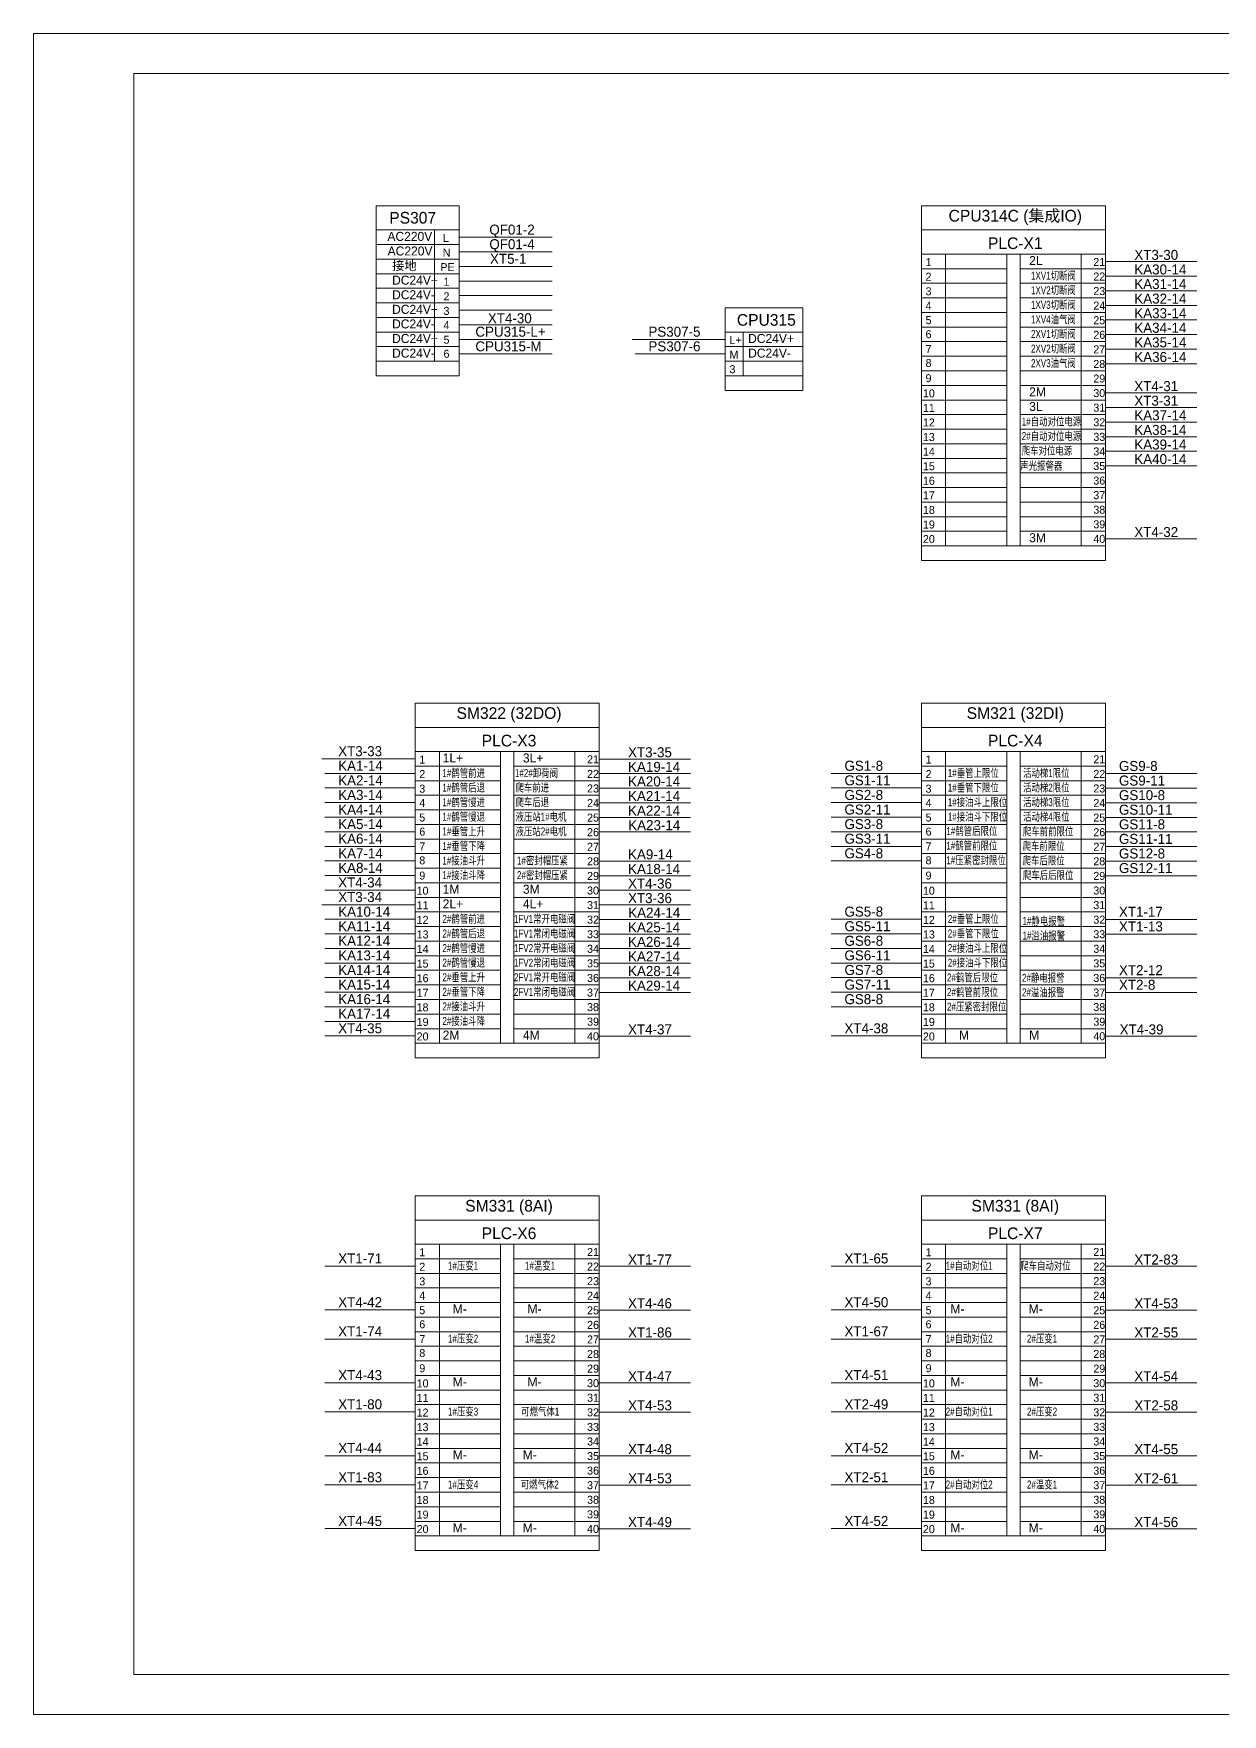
# Model space of a CAD drawing. Header units: millimetres. Extents: x 32721 to 103787, y 57624 to 127312.
# Drawn here: x 32721 to 34701, y 57624 to 60424 of the extents above; entities that cross this region are included whole.
import ezdxf
from ezdxf.enums import TextEntityAlignment as Align

# ---------------------------------------------------------------- set-up
doc = ezdxf.new("R2010")
doc.units = ezdxf.units.MM
doc.header["$LTSCALE"] = 10
for name, color, linetype, lineweight in [('1轮廓实线层', 7, 'Continuous', 18), ('2细线层', 4, 'Continuous', 18), ('图框层', 7, 'Continuous', 18)]:
    doc.layers.add(name, color=color, linetype=linetype, lineweight=lineweight)
doc.styles.add('样式 1', font='SIMYOU.TTF', dxfattribs={"width": 0.75})

msp = doc.modelspace()

# ---------------------------------------------------------------- linework, layer by layer
at = {"layer": '1轮廓实线层'}
for p, q in [((33291.34, 60137.2), (33429.43, 60137.2)), ((33291.34, 60137.2), (33291.34, 59853.93)), ((33429.43, 60137.2), (33429.43, 59853.93)), ((34199.3, 60137.2), (34199.3, 59546.35)), ((34199.3, 60137.2), (34506.13, 60137.2)), ((34506.13, 60137.2), (34506.13, 59546.35)), ((33348.49, 60096.93), (33291.34, 60096.93)), ((33370.99, 60096.93), (33348.49, 60096.93)), ((33370.99, 60096.93), (33429.43, 60096.93)), ((33388.45, 60096.93), (33388.45, 59878.23)), ((34199.3, 60096.93), (34506.13, 60096.93)), ((33429.43, 60072.63), (33291.34, 60072.63)), ((33584.62, 60084.78), (33429.43, 60084.78)), ((33584.62, 60060.48), (33429.43, 60060.48)), ((33429.43, 60048.33), (33291.34, 60048.33)), ((33584.62, 60036.18), (33429.43, 60036.18)), ((34221.8, 60056.65), (34199.3, 60056.65)), ((34341.47, 60032.35), (34199.3, 60032.35)), ((34341.47, 60056.65), (34221.8, 60056.65)), ((34239.79, 60056.65), (34239.79, 59570.65)), ((34363.97, 60056.65), (34341.47, 60056.65)), ((34341.47, 60056.65), (34341.47, 59570.65)), ((34363.97, 60056.65), (34363.97, 59570.65)), ((34363.97, 60056.65), (34483.63, 60056.65)), ((34363.97, 60032.35), (34506.13, 60032.35)), ((34465.64, 60056.65), (34465.64, 59570.65)), ((34506.13, 60056.65), (34483.63, 60056.65)), ((34506.13, 60044.16), (34658.25, 60044.16)), ((33429.43, 60024.03), (33291.34, 60024.03)), ((33584.62, 60011.88), (33429.43, 60011.88)), ((34341.47, 60008.05), (34199.3, 60008.05)), ((34363.97, 60008.05), (34506.13, 60008.05)), ((34506.13, 60019.86), (34658.25, 60019.86)), ((33429.43, 59999.73), (33291.34, 59999.73)), ((33584.62, 59987.58), (33429.43, 59987.58)), ((34341.47, 59983.75), (34199.3, 59983.75)), ((34363.97, 59983.75), (34506.13, 59983.75)), ((34506.13, 59995.56), (34658.25, 59995.56)), ((33429.43, 59975.43), (33291.34, 59975.43)), ((33429.43, 59951.13), (33291.34, 59951.13)), ((33584.62, 59963.28), (33429.43, 59963.28)), ((33872.8, 59967.1), (34002.08, 59967.1)), ((33872.8, 59967.1), (33872.8, 59829.63)), ((34002.08, 59967.1), (34002.08, 59829.63)), ((34341.47, 59959.45), (34199.3, 59959.45)), ((34363.97, 59959.45), (34506.13, 59959.45)), ((34506.13, 59971.26), (34658.25, 59971.26)), ((33429.43, 59926.83), (33291.34, 59926.83)), ((33584.62, 59938.98), (33429.43, 59938.98)), ((33895.29, 59926.83), (33872.8, 59926.83)), ((34002.08, 59926.83), (33895.29, 59926.83)), ((33902.66, 59926.83), (33902.66, 59853.93)), ((34341.47, 59935.15), (34199.3, 59935.15)), ((34363.97, 59935.15), (34506.13, 59935.15)), ((34506.13, 59946.96), (34658.25, 59946.96)), ((34506.13, 59922.66), (34658.25, 59922.66)), ((33429.43, 59902.53), (33291.34, 59902.53)), ((33584.62, 59914.68), (33429.43, 59914.68)), ((33872.8, 59914.68), (33717.6, 59914.68)), ((34002.08, 59902.53), (33872.8, 59902.53)), ((34341.47, 59910.85), (34199.3, 59910.85)), ((34363.97, 59910.85), (34506.13, 59910.85)), ((34506.13, 59898.36), (34658.25, 59898.36)), ((33429.43, 59878.23), (33291.34, 59878.23)), ((33584.62, 59890.38), (33429.43, 59890.38)), ((33872.8, 59890.38), (33722.42, 59890.38)), ((34002.08, 59878.23), (33872.8, 59878.23)), ((34341.47, 59886.55), (34199.3, 59886.55)), ((34363.97, 59886.55), (34506.13, 59886.55)), ((34506.13, 59874.06), (34658.25, 59874.06)), ((33429.43, 59853.93), (33291.34, 59853.93)), ((34002.08, 59853.93), (33872.8, 59853.93)), ((34341.47, 59862.25), (34199.3, 59862.25)), ((34341.47, 59837.95), (34199.3, 59837.95)), ((34363.97, 59862.25), (34506.13, 59862.25)), ((34363.97, 59837.95), (34506.13, 59837.95)), ((34002.08, 59829.63), (33872.8, 59829.63)), ((34341.47, 59813.65), (34199.3, 59813.65)), ((34363.97, 59813.65), (34506.13, 59813.65)), ((34506.13, 59825.46), (34658.25, 59825.46)), ((34341.47, 59789.35), (34199.3, 59789.35)), ((34363.97, 59789.35), (34506.13, 59789.35)), ((34506.13, 59801.16), (34658.25, 59801.16)), ((34341.47, 59765.05), (34199.3, 59765.05)), ((34363.97, 59765.05), (34506.13, 59765.05)), ((34506.13, 59776.86), (34658.25, 59776.86)), ((34506.13, 59752.56), (34658.25, 59752.56)), ((34341.47, 59740.75), (34199.3, 59740.75)), ((34363.97, 59740.75), (34506.13, 59740.75)), ((34506.13, 59728.26), (34658.25, 59728.26)), ((34341.47, 59716.45), (34199.3, 59716.45)), ((34363.97, 59716.45), (34506.13, 59716.45)), ((34506.13, 59703.96), (34658.25, 59703.96)), ((34341.47, 59692.15), (34199.3, 59692.15)), ((34363.97, 59692.15), (34506.13, 59692.15)), ((34341.47, 59667.85), (34199.3, 59667.85)), ((34341.47, 59643.55), (34199.3, 59643.55)), ((34363.97, 59667.85), (34506.13, 59667.85)), ((34363.97, 59643.55), (34506.13, 59643.55)), ((34341.47, 59619.25), (34199.3, 59619.25)), ((34363.97, 59619.25), (34506.13, 59619.25)), ((34341.47, 59594.95), (34199.3, 59594.95)), ((34363.97, 59594.95), (34506.13, 59594.95)), ((34506.13, 59570.65), (34199.3, 59570.65)), ((34506.13, 59582.46), (34658.25, 59582.46)), ((34506.13, 59546.35), (34199.3, 59546.35)), ((33356.07, 59308.61), (33356.07, 58717.75)), ((33356.07, 59308.61), (33662.9, 59308.61)), ((33662.9, 59308.61), (33662.9, 58717.75)), ((34199.3, 59308.61), (34199.3, 58717.75)), ((34199.3, 59308.61), (34506.13, 59308.61)), ((34506.13, 59308.61), (34506.13, 58717.75)), ((33356.07, 59268.33), (33662.9, 59268.33)), ((34199.3, 59268.33), (34506.13, 59268.33)), ((33378.57, 59228.05), (33356.07, 59228.05)), ((33498.24, 59228.05), (33378.57, 59228.05)), ((33396.56, 59228.05), (33396.56, 58742.05)), ((33520.73, 59228.05), (33498.24, 59228.05)), ((33498.24, 59228.05), (33498.24, 58742.05)), ((33520.73, 59228.05), (33520.73, 58742.05)), ((33520.73, 59228.05), (33640.4, 59228.05)), ((33622.41, 59228.05), (33622.41, 58742.05)), ((33662.9, 59228.05), (33640.4, 59228.05)), ((34221.8, 59228.05), (34199.3, 59228.05)), ((34341.47, 59228.05), (34221.8, 59228.05)), ((34239.79, 59228.05), (34239.79, 58742.05)), ((34363.97, 59228.05), (34341.47, 59228.05)), ((34341.47, 59228.05), (34341.47, 58742.05)), ((34363.97, 59228.05), (34363.97, 58742.05)), ((34363.97, 59228.05), (34483.63, 59228.05)), ((34465.64, 59228.05), (34465.64, 58742.05)), ((34506.13, 59228.05), (34483.63, 59228.05)), ((33356.07, 59215.9), (33200.87, 59215.9)), ((33498.24, 59203.75), (33356.07, 59203.75)), ((33520.73, 59203.75), (33662.9, 59203.75)), ((33662.9, 59215.56), (33815.02, 59215.56)), ((34341.47, 59203.75), (34199.3, 59203.75)), ((34363.97, 59203.75), (34506.13, 59203.75)), ((33356.07, 59191.6), (33205.69, 59191.6)), ((33356.07, 59167.3), (33205.69, 59167.3)), ((33498.24, 59179.45), (33356.07, 59179.45)), ((33520.73, 59179.45), (33662.9, 59179.45)), ((33662.9, 59191.26), (33815.02, 59191.26)), ((33662.9, 59166.96), (33815.02, 59166.96)), ((34199.3, 59191.6), (34048.92, 59191.6)), ((34199.3, 59167.3), (34048.92, 59167.3)), ((34341.47, 59179.45), (34199.3, 59179.45)), ((34363.97, 59179.45), (34506.13, 59179.45)), ((34506.13, 59191.26), (34658.25, 59191.26)), ((34506.13, 59166.96), (34658.25, 59166.96)), ((33356.07, 59143), (33205.69, 59143)), ((33498.24, 59155.15), (33356.07, 59155.15)), ((33520.73, 59155.15), (33662.9, 59155.15)), ((33662.9, 59142.66), (33815.02, 59142.66)), ((34199.3, 59143), (34048.92, 59143)), ((34341.47, 59155.15), (34199.3, 59155.15)), ((34363.97, 59155.15), (34506.13, 59155.15)), ((34506.13, 59142.66), (34658.25, 59142.66)), ((33356.07, 59118.7), (33205.69, 59118.7)), ((33498.24, 59130.85), (33356.07, 59130.85)), ((33520.73, 59130.85), (33662.9, 59130.85)), ((33662.9, 59118.36), (33815.02, 59118.36)), ((34199.3, 59118.7), (34048.92, 59118.7)), ((34341.47, 59130.85), (34199.3, 59130.85)), ((34363.97, 59130.85), (34506.13, 59130.85)), ((34506.13, 59118.36), (34658.25, 59118.36)), ((33356.07, 59094.4), (33205.69, 59094.4)), ((33498.24, 59106.55), (33356.07, 59106.55)), ((33498.24, 59082.25), (33356.07, 59082.25)), ((33520.73, 59106.55), (33662.9, 59106.55)), ((33520.73, 59082.25), (33662.9, 59082.25)), ((33662.9, 59094.06), (33815.02, 59094.06)), ((34199.3, 59094.4), (34048.92, 59094.4)), ((34341.47, 59106.55), (34199.3, 59106.55)), ((34341.47, 59082.25), (34199.3, 59082.25)), ((34363.97, 59106.55), (34506.13, 59106.55)), ((34363.97, 59082.25), (34506.13, 59082.25)), ((34506.13, 59094.06), (34658.25, 59094.06)), ((33356.07, 59070.1), (33205.69, 59070.1)), ((33498.24, 59057.95), (33356.07, 59057.95)), ((33520.73, 59057.95), (33662.9, 59057.95)), ((34199.3, 59070.1), (34048.92, 59070.1)), ((34341.47, 59057.95), (34199.3, 59057.95)), ((34363.97, 59057.95), (34506.13, 59057.95)), ((34506.13, 59069.76), (34658.25, 59069.76)), ((33356.07, 59045.8), (33205.69, 59045.8)), ((33498.24, 59033.65), (33356.07, 59033.65)), ((33520.73, 59033.65), (33662.9, 59033.65)), ((33662.9, 59045.46), (33815.02, 59045.46)), ((34199.3, 59045.8), (34048.92, 59045.8)), ((34341.47, 59033.65), (34199.3, 59033.65)), ((34363.97, 59033.65), (34506.13, 59033.65)), ((34506.13, 59045.46), (34658.25, 59045.46)), ((33356.07, 59021.5), (33205.69, 59021.5)), ((33356.07, 58997.2), (33205.69, 58997.2)), ((33498.24, 59009.35), (33356.07, 59009.35)), ((33520.73, 59009.35), (33662.9, 59009.35)), ((33662.9, 59021.16), (33815.02, 59021.16)), ((33662.9, 58996.86), (33815.02, 58996.86)), ((34341.47, 59009.35), (34199.3, 59009.35)), ((34363.97, 59009.35), (34506.13, 59009.35)), ((34506.13, 59021.16), (34658.25, 59021.16)), ((33356.07, 58972.9), (33200.87, 58972.9)), ((33498.24, 58985.05), (33356.07, 58985.05)), ((33520.73, 58985.05), (33662.9, 58985.05)), ((33662.9, 58972.56), (33815.02, 58972.56)), ((34341.47, 58985.05), (34199.3, 58985.05)), ((34363.97, 58985.05), (34506.13, 58985.05)), ((33356.07, 58948.6), (33205.69, 58948.6)), ((33498.24, 58960.75), (33356.07, 58960.75)), ((33520.73, 58960.75), (33662.9, 58960.75)), ((33662.9, 58948.26), (33815.02, 58948.26)), ((34199.3, 58948.6), (34048.92, 58948.6)), ((34341.47, 58960.75), (34199.3, 58960.75)), ((34363.97, 58960.75), (34506.13, 58960.75)), ((34506.13, 58948.26), (34658.25, 58948.26)), ((33356.07, 58924.3), (33205.69, 58924.3)), ((33498.24, 58936.45), (33356.07, 58936.45)), ((33498.24, 58912.15), (33356.07, 58912.15)), ((33520.73, 58936.45), (33662.9, 58936.45)), ((33520.73, 58912.15), (33662.9, 58912.15)), ((33662.9, 58923.96), (33815.02, 58923.96)), ((34199.3, 58924.3), (34048.92, 58924.3)), ((34341.47, 58936.45), (34199.3, 58936.45)), ((34341.47, 58912.15), (34199.3, 58912.15)), ((34363.97, 58936.45), (34506.13, 58936.45)), ((34363.97, 58912.15), (34506.13, 58912.15)), ((34506.13, 58923.96), (34658.25, 58923.96)), ((33356.07, 58900), (33205.69, 58900)), ((33498.24, 58887.85), (33356.07, 58887.85)), ((33520.73, 58887.85), (33662.9, 58887.85)), ((33662.9, 58899.66), (33815.02, 58899.66)), ((34199.3, 58900), (34048.92, 58900)), ((34341.47, 58887.85), (34199.3, 58887.85)), ((34363.97, 58887.85), (34506.13, 58887.85)), ((33356.07, 58875.7), (33205.69, 58875.7)), ((33498.24, 58863.55), (33356.07, 58863.55)), ((33520.73, 58863.55), (33662.9, 58863.55)), ((33662.9, 58875.36), (33815.02, 58875.36)), ((34199.3, 58875.7), (34048.92, 58875.7)), ((34341.47, 58863.55), (34199.3, 58863.55)), ((34363.97, 58863.55), (34506.13, 58863.55)), ((33356.07, 58851.4), (33205.69, 58851.4)), ((33498.24, 58839.25), (33356.07, 58839.25)), ((33520.73, 58839.25), (33662.9, 58839.25)), ((33662.9, 58851.06), (33815.02, 58851.06)), ((34199.3, 58851.4), (34048.92, 58851.4)), ((34341.47, 58839.25), (34199.3, 58839.25)), ((34363.97, 58839.25), (34506.13, 58839.25)), ((34506.13, 58851.06), (34658.25, 58851.06)), ((33356.07, 58827.1), (33205.69, 58827.1)), ((33356.07, 58802.8), (33205.69, 58802.8)), ((33498.24, 58814.95), (33356.07, 58814.95)), ((33520.73, 58814.95), (33662.9, 58814.95)), ((33662.9, 58826.76), (33815.02, 58826.76)), ((34199.3, 58827.1), (34048.92, 58827.1)), ((34199.3, 58802.8), (34048.92, 58802.8)), ((34341.47, 58814.95), (34199.3, 58814.95)), ((34363.97, 58814.95), (34506.13, 58814.95)), ((34506.13, 58826.76), (34658.25, 58826.76)), ((33356.07, 58778.5), (33205.69, 58778.5)), ((33498.24, 58790.65), (33356.07, 58790.65)), ((33520.73, 58790.65), (33662.9, 58790.65)), ((34341.47, 58790.65), (34199.3, 58790.65)), ((34363.97, 58790.65), (34506.13, 58790.65)), ((33356.07, 58754.2), (33205.69, 58754.2)), ((33498.24, 58766.35), (33356.07, 58766.35)), ((33520.73, 58766.35), (33662.9, 58766.35)), ((33662.9, 58753.86), (33815.02, 58753.86)), ((34199.3, 58754.2), (34048.92, 58754.2)), ((34341.47, 58766.35), (34199.3, 58766.35)), ((34363.97, 58766.35), (34506.13, 58766.35)), ((34506.13, 58753.86), (34658.25, 58753.86)), ((33662.9, 58742.05), (33356.07, 58742.05)), ((33662.9, 58717.75), (33356.07, 58717.75)), ((34506.13, 58742.05), (34199.3, 58742.05)), ((34506.13, 58717.75), (34199.3, 58717.75)), ((33356.07, 58487.87), (33356.07, 57897.01)), ((33356.07, 58487.87), (33662.9, 58487.87)), ((33662.9, 58487.87), (33662.9, 57897.01)), ((34199.3, 58487.87), (34199.3, 57897.01)), ((34199.3, 58487.87), (34506.13, 58487.87)), ((34506.13, 58487.87), (34506.13, 57897.01)), ((33356.07, 58447.59), (33662.9, 58447.59)), ((34199.3, 58447.59), (34506.13, 58447.59)), ((33378.57, 58407.31), (33356.07, 58407.31)), ((33498.24, 58383.01), (33356.07, 58383.01)), ((33498.24, 58407.31), (33378.57, 58407.31)), ((33396.56, 58407.31), (33396.56, 57921.31)), ((33520.73, 58407.31), (33498.24, 58407.31)), ((33498.24, 58407.31), (33498.24, 57921.31)), ((33520.73, 58407.31), (33520.73, 57921.31)), ((33520.73, 58407.31), (33640.4, 58407.31)), ((33520.73, 58383.01), (33662.9, 58383.01)), ((33622.41, 58407.31), (33622.41, 57921.31)), ((33662.9, 58407.31), (33640.4, 58407.31)), ((34221.8, 58407.31), (34199.3, 58407.31)), ((34341.47, 58383.01), (34199.3, 58383.01)), ((34341.47, 58407.31), (34221.8, 58407.31)), ((34239.79, 58407.31), (34239.79, 57921.31)), ((34363.97, 58407.31), (34341.47, 58407.31)), ((34341.47, 58407.31), (34341.47, 57921.31)), ((34363.97, 58407.31), (34363.97, 57921.31)), ((34363.97, 58407.31), (34483.63, 58407.31)), ((34363.97, 58383.01), (34506.13, 58383.01)), ((34465.64, 58407.31), (34465.64, 57921.31)), ((34506.13, 58407.31), (34483.63, 58407.31)), ((33356.07, 58370.86), (33205.69, 58370.86)), ((33498.24, 58358.71), (33356.07, 58358.71)), ((33520.73, 58358.71), (33662.9, 58358.71)), ((33662.9, 58370.52), (33815.02, 58370.52)), ((34199.3, 58370.86), (34048.92, 58370.86)), ((34341.47, 58358.71), (34199.3, 58358.71)), ((34363.97, 58358.71), (34506.13, 58358.71)), ((34506.13, 58370.52), (34658.25, 58370.52)), ((33498.24, 58334.41), (33356.07, 58334.41)), ((33520.73, 58334.41), (33662.9, 58334.41)), ((34341.47, 58334.41), (34199.3, 58334.41)), ((34363.97, 58334.41), (34506.13, 58334.41)), ((33356.07, 58297.96), (33205.69, 58297.96)), ((33498.24, 58310.11), (33356.07, 58310.11)), ((33520.73, 58310.11), (33662.9, 58310.11)), ((33662.9, 58297.62), (33815.02, 58297.62)), ((34199.3, 58297.96), (34048.92, 58297.96)), ((34341.47, 58310.11), (34199.3, 58310.11)), ((34363.97, 58310.11), (34506.13, 58310.11)), ((34506.13, 58297.62), (34658.25, 58297.62)), ((33498.24, 58285.81), (33356.07, 58285.81)), ((33520.73, 58285.81), (33662.9, 58285.81)), ((34341.47, 58285.81), (34199.3, 58285.81)), ((34363.97, 58285.81), (34506.13, 58285.81)), ((33356.07, 58249.36), (33205.69, 58249.36)), ((33498.24, 58261.51), (33356.07, 58261.51)), ((33520.73, 58261.51), (33662.9, 58261.51)), ((33662.9, 58249.02), (33815.02, 58249.02)), ((34199.3, 58249.36), (34048.92, 58249.36)), ((34341.47, 58261.51), (34199.3, 58261.51)), ((34363.97, 58261.51), (34506.13, 58261.51)), ((34506.13, 58249.02), (34658.25, 58249.02)), ((33498.24, 58237.21), (33356.07, 58237.21)), ((33498.24, 58212.91), (33356.07, 58212.91)), ((33520.73, 58237.21), (33662.9, 58237.21)), ((33520.73, 58212.91), (33662.9, 58212.91)), ((34341.47, 58237.21), (34199.3, 58237.21)), ((34341.47, 58212.91), (34199.3, 58212.91)), ((34363.97, 58237.21), (34506.13, 58237.21)), ((34363.97, 58212.91), (34506.13, 58212.91)), ((33498.24, 58188.61), (33356.07, 58188.61)), ((33520.73, 58188.61), (33662.9, 58188.61)), ((34341.47, 58188.61), (34199.3, 58188.61)), ((34363.97, 58188.61), (34506.13, 58188.61)), ((33356.07, 58176.46), (33205.69, 58176.46)), ((33498.24, 58164.31), (33356.07, 58164.31)), ((33520.73, 58164.31), (33662.9, 58164.31)), ((33662.9, 58176.12), (33815.02, 58176.12)), ((34199.3, 58176.46), (34048.92, 58176.46)), ((34341.47, 58164.31), (34199.3, 58164.31)), ((34363.97, 58164.31), (34506.13, 58164.31)), ((34506.13, 58176.12), (34658.25, 58176.12)), ((33498.24, 58140.01), (33356.07, 58140.01)), ((33520.73, 58140.01), (33662.9, 58140.01)), ((34341.47, 58140.01), (34199.3, 58140.01)), ((34363.97, 58140.01), (34506.13, 58140.01)), ((33356.07, 58127.86), (33205.69, 58127.86)), ((33498.24, 58115.71), (33356.07, 58115.71)), ((33520.73, 58115.71), (33662.9, 58115.71)), ((33662.9, 58127.52), (33815.02, 58127.52)), ((34199.3, 58127.86), (34048.92, 58127.86)), ((34341.47, 58115.71), (34199.3, 58115.71)), ((34363.97, 58115.71), (34506.13, 58115.71)), ((34506.13, 58127.52), (34658.25, 58127.52)), ((33498.24, 58091.41), (33356.07, 58091.41)), ((33520.73, 58091.41), (33662.9, 58091.41)), ((34341.47, 58091.41), (34199.3, 58091.41)), ((34363.97, 58091.41), (34506.13, 58091.41)), ((33356.07, 58054.96), (33205.69, 58054.96)), ((33498.24, 58067.11), (33356.07, 58067.11)), ((33520.73, 58067.11), (33662.9, 58067.11)), ((33662.9, 58054.62), (33815.02, 58054.62)), ((34199.3, 58054.96), (34048.92, 58054.96)), ((34341.47, 58067.11), (34199.3, 58067.11)), ((34363.97, 58067.11), (34506.13, 58067.11)), ((34506.13, 58054.62), (34658.25, 58054.62)), ((33498.24, 58042.81), (33356.07, 58042.81)), ((33498.24, 58018.51), (33356.07, 58018.51)), ((33520.73, 58042.81), (33662.9, 58042.81)), ((33520.73, 58018.51), (33662.9, 58018.51)), ((34341.47, 58042.81), (34199.3, 58042.81)), ((34341.47, 58018.51), (34199.3, 58018.51)), ((34363.97, 58042.81), (34506.13, 58042.81)), ((34363.97, 58018.51), (34506.13, 58018.51)), ((33356.07, 58006.36), (33205.69, 58006.36)), ((33498.24, 57994.21), (33356.07, 57994.21)), ((33520.73, 57994.21), (33662.9, 57994.21)), ((33662.9, 58006.02), (33815.02, 58006.02)), ((34199.3, 58006.36), (34048.92, 58006.36)), ((34341.47, 57994.21), (34199.3, 57994.21)), ((34363.97, 57994.21), (34506.13, 57994.21)), ((34506.13, 58006.02), (34658.25, 58006.02)), ((33498.24, 57969.91), (33356.07, 57969.91)), ((33520.73, 57969.91), (33662.9, 57969.91)), ((34341.47, 57969.91), (34199.3, 57969.91)), ((34363.97, 57969.91), (34506.13, 57969.91)), ((33356.07, 57933.46), (33205.69, 57933.46)), ((33498.24, 57945.61), (33356.07, 57945.61)), ((33520.73, 57945.61), (33662.9, 57945.61)), ((33662.9, 57933.12), (33815.02, 57933.12)), ((34199.3, 57933.46), (34048.92, 57933.46)), ((34341.47, 57945.61), (34199.3, 57945.61)), ((34363.97, 57945.61), (34506.13, 57945.61)), ((34506.13, 57933.12), (34658.25, 57933.12)), ((33662.9, 57921.31), (33356.07, 57921.31)), ((34506.13, 57921.31), (34199.3, 57921.31)), ((33662.9, 57897.01), (33356.07, 57897.01)), ((34506.13, 57897.01), (34199.3, 57897.01))]:
    msp.add_line(p, q, dxfattribs=at)
at = {"layer": '2细线层'}
for p, q in [((32720.69, 57624.02), (32720.69, 60424.02)), ((36680.69, 60424.02), (32720.69, 60424.02)), ((36680.69, 57624.02), (32720.69, 57624.02))]:
    msp.add_line(p, q, dxfattribs=at)
at = {"layer": '图框层'}
for p, q in [((32887.35, 57690.69), (32887.35, 60357.35)), ((36614.02, 60357.35), (32887.35, 60357.35)), ((32887.35, 57690.69), (36614.02, 57690.69))]:
    msp.add_line(p, q, dxfattribs=at)

# ---------------------------------------------------------------- texts
at = {"layer": '1轮廓实线层', "style": '样式 1'}
for s, p in [('PS307', (33352.05, 60107.5)), ('CPU315', (33941.13, 59937.4))]:
    msp.add_text(s, height=19.444, dxfattribs=at).set_placement(p, align=Align.CENTER)
for s, height, p in [('AC220V', 15, (33309.96, 60078.7)), ('L', 13.33, (33402.41, 60076.91)), ('QF01-2', 16.667, (33479.75, 60089.19)), ('AC220V', 15, (33310.32, 60054.4)), ('N', 13.33, (33402.02, 60052.63)), ('QF01-4', 16.667, (33479.75, 60064.89)), ('XT3-30', 16.667, (34553.98, 60047.11)), ('接地', 15, (33317.72, 60030.1)), ('PE', 13.333, (33398.09, 60028.35)), ('XT5-1', 16.667, (33480.82, 60040.59)), ('1', 13.33, (34206.31, 60036.64)), ('2L', 15, (34378.89, 60038.43)), ('21', 13.333, (34485.74, 60037)), ('KA30-14', 16.667, (34553.98, 60022.81)), ('DC24V+', 15, (33317.72, 60005.8)), ('1', 13.33, (33403.4, 60004.01)), ('2', 13.33, (34206.31, 60012.36)), ('22', 13.333, (34485.74, 60012.72)), ('KA31-14', 16.667, (34553.98, 59998.51)), ('DC24V-', 15, (33317.72, 59981.5)), ('2', 13.33, (33403.4, 59979.73)), ('4', 13.33, (34206.31, 59964.3)), ('3', 13.33, (34206.31, 59988.07)), ('23', 13.333, (34485.74, 59988.44)), ('24', 13.333, (34485.74, 59964.16)), ('KA32-14', 16.667, (34553.98, 59974.21)), ('DC24V+', 15, (33317.72, 59957.2)), ('DC24V-', 15, (33317.72, 59932.9)), ('3', 13.33, (33403.4, 59955.45)), ('XT4-30', 16.667, (33477.28, 59941.59)), ('5', 13.33, (34206.31, 59940.05)), ('25', 13.333, (34485.74, 59939.88)), ('KA33-14', 16.667, (34553.98, 59949.91)), ('DC24V+', 15, (33317.72, 59908.6)), ('4', 13.33, (33403.4, 59931.68)), ('5', 13.33, (33403.4, 59907.43)), ('CPU315-L+', 16.667, (33456.52, 59919.09)), ('PS307-5', 16.667, (33744.69, 59919.09)), ('L+', 13.333, (33879.8, 59906.81)), ('DC24V+', 15, (33910.72, 59908.6)), ('6', 13.33, (34206.31, 59916.56)), ('26', 13.333, (34485.74, 59915.6)), ('KA34-14', 16.667, (34553.98, 59925.61)), ('DC24V-', 15, (33317.72, 59884.3)), ('6', 13.33, (33403.4, 59883.94)), ('CPU315-M', 16.667, (33456.52, 59894.79)), ('PS307-6', 16.667, (33744.69, 59894.79)), ('M', 13.33, (33879.8, 59882.53)), ('DC24V-', 15, (33910.72, 59884.3)), ('7', 13.33, (34206.31, 59891.85)), ('27', 13.333, (34485.74, 59891.31)), ('KA35-14', 16.667, (34553.98, 59901.31)), ('KA36-14', 16.667, (34553.98, 59877.01)), ('3', 13.33, (33879.8, 59858.25)), ('8', 13.33, (34206.31, 59868.66)), ('28', 13.333, (34485.74, 59867.03)), ('9', 13.33, (34206.31, 59843.34)), ('29', 13.333, (34485.74, 59842.75)), ('XT4-31', 16.667, (34553.98, 59828.41)), ('10', 13.333, (34201.86, 59818.1)), ('3L', 15, (34378.89, 59795.43)), ('2M', 15, (34378.89, 59819.73)), ('30', 13.333, (34485.74, 59818.47)), ('XT3-31', 16.667, (34553.98, 59804.11)), ('11', 13.333, (34201.86, 59793.82)), ('12', 13.333, (34201.86, 59769.54)), ('31', 13.333, (34485.74, 59794.19)), ('32', 13.333, (34485.74, 59769.91)), ('KA37-14', 16.667, (34553.98, 59779.81)), ('13', 13.333, (34201.86, 59745.26)), ('33', 13.333, (34485.74, 59745.62)), ('KA38-14', 16.667, (34553.98, 59755.51)), ('14', 13.333, (34201.86, 59720.98)), ('34', 13.333, (34485.74, 59721.34)), ('KA39-14', 16.667, (34553.98, 59731.21)), ('15', 13.333, (34201.86, 59696.69)), ('35', 13.333, (34485.74, 59697.06)), ('KA40-14', 16.667, (34553.98, 59706.91)), ('16', 13.333, (34201.86, 59672.41)), ('36', 13.333, (34485.74, 59672.78)), ('17', 13.333, (34201.86, 59648.13)), ('37', 13.333, (34485.74, 59648.5)), ('18', 13.333, (34201.86, 59623.85)), ('19', 13.333, (34201.86, 59599.57)), ('38', 13.333, (34485.74, 59624.22)), ('39', 13.333, (34485.74, 59599.93)), ('20', 13.333, (34201.86, 59575.29)), ('3M', 15, (34378.89, 59576.73)), ('40', 13.333, (34485.74, 59575.65)), ('XT4-32', 16.667, (34553.98, 59585.41)), ('XT3-33', 16.667, (33227.97, 59220.31)), ('1', 13.33, (33363.07, 59208.04)), ('1L+', 15, (33402.04, 59209.83)), ('3L+', 15, (33535.65, 59209.83)), ('21', 13.333, (33642.51, 59208.41)), ('XT3-35', 16.667, (33710.75, 59218.51)), ('1', 13.33, (34206.31, 59208.04)), ('21', 13.333, (34485.74, 59208.41)), ('KA1-14', 16.667, (33227.97, 59196.01)), ('2', 13.33, (33363.07, 59183.76)), ('22', 13.333, (33642.51, 59184.12)), ('KA19-14', 16.667, (33710.75, 59194.21)), ('GS1-8', 16.667, (34071.2, 59196.01)), ('2', 13.33, (34206.31, 59183.76)), ('22', 13.333, (34485.74, 59184.12)), ('GS9-8', 16.667, (34528.41, 59195.67)), ('KA2-14', 16.667, (33227.97, 59171.71)), ('KA3-14', 16.667, (33227.97, 59147.41)), ('3', 13.33, (33363.07, 59159.47)), ('23', 13.333, (33642.51, 59159.84)), ('KA20-14', 16.667, (33710.75, 59169.91)), ('GS1-11', 16.667, (34071.2, 59171.71)), ('GS2-8', 16.667, (34071.2, 59147.41)), ('3', 13.33, (34206.31, 59159.47)), ('23', 13.333, (34485.74, 59159.84)), ('GS9-11', 16.667, (34528.41, 59171.37)), ('KA4-14', 16.667, (33227.97, 59123.11)), ('4', 13.33, (33363.07, 59135.7)), ('24', 13.333, (33642.51, 59135.56)), ('KA21-14', 16.667, (33710.75, 59145.61)), ('KA22-14', 16.667, (33710.75, 59121.31)), ('GS2-11', 16.667, (34071.2, 59123.11)), ('4', 13.33, (34206.31, 59135.7)), ('24', 13.333, (34485.74, 59135.56)), ('GS10-8', 16.667, (34528.41, 59147.07)), ('GS10-11', 16.667, (34528.41, 59122.77)), ('KA5-14', 16.667, (33227.97, 59098.81)), ('5', 13.33, (33363.07, 59111.45)), ('25', 13.333, (33642.51, 59111.28)), ('KA23-14', 16.667, (33711.05, 59097.01)), ('GS3-8', 16.667, (34071.2, 59098.81)), ('5', 13.33, (34206.31, 59111.45)), ('25', 13.333, (34485.74, 59111.28)), ('GS11-8', 16.667, (34528.41, 59098.47)), ('KA6-14', 16.667, (33227.97, 59074.51)), ('6', 13.33, (33363.07, 59087.96)), ('26', 13.333, (33642.51, 59087)), ('GS3-11', 16.667, (34071.2, 59074.51)), ('6', 13.33, (34206.31, 59087.96)), ('26', 13.333, (34485.74, 59087)), ('GS11-11', 16.667, (34528.41, 59074.17)), ('KA7-14', 16.667, (33227.97, 59050.21)), ('8', 13.33, (33363.07, 59040.06)), ('7', 13.33, (33363.07, 59063.25)), ('27', 13.333, (33642.51, 59062.72)), ('KA9-14', 16.667, (33710.75, 59048.41)), ('GS4-8', 16.667, (34071.2, 59050.21)), ('8', 13.33, (34206.31, 59040.06)), ('7', 13.33, (34206.31, 59063.25)), ('27', 13.333, (34485.74, 59062.72)), ('GS12-8', 16.667, (34528.41, 59049.87)), ('KA8-14', 16.667, (33227.97, 59025.91)), ('9', 13.33, (33363.07, 59014.75)), ('28', 13.333, (33642.51, 59038.43)), ('29', 13.333, (33642.51, 59014.15)), ('KA18-14', 16.667, (33710.75, 59024.11)), ('9', 13.33, (34206.31, 59014.75)), ('28', 13.333, (34485.74, 59038.43)), ('29', 13.333, (34485.74, 59014.15)), ('GS12-11', 16.667, (34528.41, 59025.57)), ('XT4-34', 16.667, (33227.97, 59001.61)), ('10', 13.333, (33358.62, 58989.5)), ('1M', 15, (33402.04, 58991.13)), ('3M', 15, (33535.65, 58991.13)), ('30', 13.333, (33642.51, 58989.87)), ('XT4-36', 16.667, (33710.75, 58999.81)), ('10', 13.333, (34201.86, 58989.5)), ('30', 13.333, (34485.74, 58989.87)), ('XT3-34', 16.667, (33227.97, 58977.31)), ('KA10-14', 16.667, (33227.97, 58953.01)), ('11', 13.333, (33358.62, 58965.22)), ('2L+', 15, (33402.04, 58966.83)), ('4L+', 15, (33535.65, 58966.83)), ('31', 13.333, (33642.51, 58965.59)), ('XT3-36', 16.667, (33710.75, 58975.51)), ('KA24-14', 16.667, (33711.05, 58951.21)), ('GS5-8', 16.667, (34071.2, 58953.01)), ('11', 13.333, (34201.86, 58965.22)), ('31', 13.333, (34485.74, 58965.59)), ('XT1-17', 16.667, (34528.41, 58952.67)), ('KA11-14', 16.667, (33227.97, 58928.71)), ('12', 13.333, (33358.62, 58940.94)), ('32', 13.333, (33642.51, 58941.31)), ('KA25-14', 16.667, (33710.75, 58926.91)), ('GS5-11', 16.667, (34071.2, 58928.71)), ('12', 13.333, (34201.86, 58940.94)), ('32', 13.333, (34485.74, 58941.31)), ('XT1-13', 16.667, (34528.41, 58928.37)), ('KA12-14', 16.667, (33227.97, 58904.41)), ('13', 13.333, (33358.62, 58916.66)), ('33', 13.333, (33642.51, 58917.03)), ('KA26-14', 16.667, (33710.75, 58902.61)), ('GS6-8', 16.667, (34071.2, 58904.41)), ('13', 13.333, (34201.86, 58916.66)), ('33', 13.333, (34485.74, 58917.03)), ('KA13-14', 16.667, (33227.97, 58880.11)), ('14', 13.333, (33358.62, 58892.38)), ('34', 13.333, (33642.51, 58892.74)), ('KA27-14', 16.667, (33710.75, 58878.31)), ('GS6-11', 16.667, (34071.2, 58880.11)), ('14', 13.333, (34201.86, 58892.38)), ('34', 13.333, (34485.74, 58892.74)), ('KA14-14', 16.667, (33227.97, 58855.81)), ('15', 13.333, (33358.62, 58868.1)), ('16', 13.333, (33358.62, 58843.81)), ('35', 13.333, (33642.51, 58868.46)), ('36', 13.333, (33642.51, 58844.18)), ('KA28-14', 16.667, (33710.75, 58854.01)), ('GS7-8', 16.667, (34071.2, 58855.81)), ('15', 13.333, (34201.86, 58868.1)), ('16', 13.333, (34201.86, 58843.81)), ('35', 13.333, (34485.74, 58868.46)), ('36', 13.333, (34485.74, 58844.18)), ('XT2-12', 16.667, (34528.41, 58855.47)), ('KA15-14', 16.667, (33227.97, 58831.51)), ('17', 13.333, (33358.62, 58819.53)), ('37', 13.333, (33642.51, 58819.9)), ('KA29-14', 16.667, (33710.75, 58829.71)), ('GS7-11', 16.667, (34071.2, 58831.51)), ('17', 13.333, (34201.86, 58819.53)), ('37', 13.333, (34485.74, 58819.9)), ('XT2-8', 16.667, (34528.41, 58831.17)), ('KA16-14', 16.667, (33227.97, 58807.21)), ('18', 13.333, (33358.62, 58795.25)), ('38', 13.333, (33642.51, 58795.62)), ('GS8-8', 16.667, (34071.2, 58807.21)), ('18', 13.333, (34201.86, 58795.25)), ('38', 13.333, (34485.74, 58795.62)), ('XT4-35', 16.667, (33227.97, 58758.61)), ('KA17-14', 16.667, (33227.97, 58782.91)), ('19', 13.333, (33358.62, 58770.97)), ('39', 13.333, (33642.51, 58771.34)), ('XT4-37', 16.667, (33710.75, 58756.81)), ('XT4-38', 16.667, (34071.2, 58758.61)), ('19', 13.333, (34201.86, 58770.97)), ('39', 13.333, (34485.74, 58771.34)), ('XT4-39', 16.667, (34529.56, 58756.81)), ('20', 13.333, (33358.62, 58746.69)), ('2M', 15, (33402.04, 58748.13)), ('4M', 15, (33535.65, 58748.13)), ('40', 13.333, (33642.51, 58747.05)), ('20', 13.333, (34201.86, 58746.69)), ('M', 15, (34262.19, 58748.13)), ('M', 15, (34378.89, 58748.13)), ('40', 13.333, (34485.74, 58747.05)), ('XT1-71', 16.667, (33227.97, 58375.28)), ('1', 13.33, (33363.07, 58387.3)), ('21', 13.333, (33642.51, 58387.67)), ('XT1-77', 16.667, (33710.75, 58373.48)), ('XT1-65', 16.667, (34071.2, 58375.28)), ('1', 13.33, (34206.31, 58387.3)), ('21', 13.333, (34485.74, 58387.67)), ('XT2-83', 16.667, (34553.98, 58373.48)), ('3', 13.33, (33363.07, 58338.74)), ('2', 13.33, (33363.07, 58363.02)), ('22', 13.333, (33642.51, 58363.39)), ('23', 13.333, (33642.51, 58339.1)), ('3', 13.33, (34206.31, 58338.74)), ('2', 13.33, (34206.31, 58363.02)), ('22', 13.333, (34485.74, 58363.39)), ('23', 13.333, (34485.74, 58339.1)), ('4', 13.33, (33363.07, 58314.97)), ('24', 13.333, (33642.51, 58314.82)), ('4', 13.33, (34206.31, 58314.97)), ('24', 13.333, (34485.74, 58314.82)), ('XT4-42', 16.667, (33227.97, 58302.38)), ('5', 13.33, (33363.07, 58290.72)), ('M-', 15, (33418.82, 58291.89)), ('M-', 15, (33543.3, 58291.89)), ('25', 13.333, (33642.51, 58290.54)), ('XT4-46', 16.667, (33710.75, 58300.58)), ('XT4-50', 16.667, (34071.2, 58302.38)), ('5', 13.33, (34206.31, 58290.72)), ('M-', 15, (34247.73, 58291.89)), ('M-', 15, (34378.14, 58291.89)), ('25', 13.333, (34485.74, 58290.54)), ('XT4-53', 16.667, (34553.98, 58300.58)), ('XT1-74', 16.667, (33227.97, 58253.78)), ('6', 13.33, (33363.07, 58267.23)), ('26', 13.333, (33642.51, 58266.26)), ('XT1-86', 16.667, (33710.75, 58251.98)), ('XT1-67', 16.667, (34071.2, 58253.78)), ('6', 13.33, (34206.31, 58267.23)), ('26', 13.333, (34485.74, 58266.26)), ('XT2-55', 16.667, (34553.98, 58251.98)), ('7', 13.33, (33363.07, 58242.51)), ('27', 13.333, (33642.51, 58241.98)), ('7', 13.33, (34206.31, 58242.51)), ('27', 13.333, (34485.74, 58241.98)), ('8', 13.33, (33363.07, 58219.33)), ('28', 13.333, (33642.51, 58217.7)), ('8', 13.33, (34206.31, 58219.33)), ('28', 13.333, (34485.74, 58217.7)), ('XT4-43', 16.667, (33227.97, 58180.88)), ('9', 13.33, (33363.07, 58194.01)), ('M-', 15, (33418.82, 58170.39)), ('M-', 15, (33543.3, 58170.39)), ('29', 13.333, (33642.51, 58193.41)), ('XT4-47', 16.667, (33710.75, 58179.08)), ('XT4-51', 16.667, (34071.2, 58180.88)), ('9', 13.33, (34206.31, 58194.01)), ('M-', 15, (34247.73, 58170.39)), ('M-', 15, (34378.14, 58170.39)), ('29', 13.333, (34485.74, 58193.41)), ('XT4-54', 16.667, (34553.98, 58179.08)), ('10', 13.333, (33358.62, 58168.77)), ('11', 13.333, (33358.62, 58144.48)), ('30', 13.333, (33642.51, 58169.13)), ('31', 13.333, (33642.51, 58144.85)), ('10', 13.333, (34201.86, 58168.77)), ('11', 13.333, (34201.86, 58144.48)), ('30', 13.333, (34485.74, 58169.13)), ('31', 13.333, (34485.74, 58144.85)), ('XT1-80', 16.667, (33227.97, 58132.28)), ('12', 13.333, (33358.62, 58120.2)), ('32', 13.333, (33642.51, 58120.57)), ('XT4-53', 16.667, (33710.75, 58130.48)), ('XT2-49', 16.667, (34071.2, 58132.28)), ('12', 13.333, (34201.86, 58120.2)), ('32', 13.333, (34485.74, 58120.57)), ('XT2-58', 16.667, (34553.98, 58130.48)), ('13', 13.333, (33358.62, 58095.92)), ('33', 13.333, (33642.51, 58096.29)), ('13', 13.333, (34201.86, 58095.92)), ('33', 13.333, (34485.74, 58096.29)), ('XT4-44', 16.667, (33227.97, 58059.38)), ('14', 13.333, (33358.62, 58071.64)), ('34', 13.333, (33642.51, 58072.01)), ('XT4-48', 16.667, (33710.75, 58057.58)), ('XT4-52', 16.667, (34071.2, 58059.38)), ('14', 13.333, (34201.86, 58071.64)), ('34', 13.333, (34485.74, 58072.01)), ('XT4-55', 16.667, (34553.98, 58057.58)), ('15', 13.333, (33358.62, 58047.36)), ('M-', 15, (33418.82, 58048.89)), ('M-', 15, (33535.41, 58048.89)), ('35', 13.333, (33642.51, 58047.72)), ('15', 13.333, (34201.86, 58047.36)), ('M-', 15, (34247.73, 58048.89)), ('M-', 15, (34378.14, 58048.89)), ('35', 13.333, (34485.74, 58047.72)), ('XT1-83', 16.667, (33227.97, 58010.78)), ('16', 13.333, (33358.62, 58023.08)), ('36', 13.333, (33642.51, 58023.44)), ('XT4-53', 16.667, (33710.75, 58008.98)), ('XT2-51', 16.667, (34071.2, 58010.78)), ('16', 13.333, (34201.86, 58023.08)), ('36', 13.333, (34485.74, 58023.44)), ('XT2-61', 16.667, (34553.98, 58008.98)), ('17', 13.333, (33358.62, 57998.79)), ('18', 13.333, (33358.62, 57974.51)), ('37', 13.333, (33642.51, 57999.16)), ('38', 13.333, (33642.51, 57974.88)), ('17', 13.333, (34201.86, 57998.79)), ('18', 13.333, (34201.86, 57974.51)), ('37', 13.333, (34485.74, 57999.16)), ('38', 13.333, (34485.74, 57974.88)), ('19', 13.333, (33358.62, 57950.23)), ('39', 13.333, (33642.51, 57950.6)), ('19', 13.333, (34201.86, 57950.23)), ('39', 13.333, (34485.74, 57950.6)), ('XT4-45', 16.667, (33227.97, 57937.88)), ('20', 13.333, (33358.62, 57925.95)), ('M-', 15, (33418.82, 57927.39)), ('M-', 15, (33535.41, 57927.39)), ('40', 13.333, (33642.51, 57926.32)), ('XT4-49', 16.667, (33710.75, 57936.08)), ('XT4-52', 16.667, (34071.2, 57937.88)), ('20', 13.333, (34201.86, 57925.95)), ('M-', 15, (34247.73, 57927.39)), ('M-', 15, (34378.14, 57927.39)), ('40', 13.333, (34485.74, 57926.32)), ('XT4-56', 16.667, (34553.98, 57936.08))]:
    msp.add_text(s, height=height, dxfattribs=at).set_placement(p)
at = {"layer": '1轮廓实线层', "style": '样式 1', "width": 0.75}
for s, p in [('1XV1切断阀', (34381.95, 60014.13)), ('1XV2切断阀', (34381.95, 59989.83)), ('1XV3切断阀', (34381.95, 59965.53)), ('1XV4油气阀', (34381.95, 59941.23)), ('2XV1切断阀', (34381.95, 59916.93)), ('2XV2切断阀', (34381.95, 59892.63)), ('2XV3油气阀', (34381.95, 59868.33)), ('1#自动对位电源', (34366.54, 59771.13)), ('2#自动对位电源', (34366.54, 59746.83)), ('爬车对位电源', (34366.54, 59722.53)), ('声光报警器', (34363.97, 59697.3)), ('1#鹤管前进', (33401.58, 59185.53)), ('1#2#卸荷阀', (33522.32, 59185.53)), ('1#垂管上限位', (34243.34, 59185.53)), ('活动梯1限位', (34368.69, 59185.53)), ('1#鹤管后退', (33401.58, 59161.23)), ('爬车前进', (33523.31, 59161.23)), ('1#垂管下限位', (34243.34, 59161.23)), ('活动梯2限位', (34368.69, 59161.23)), ('1#鹤管慢进', (33401.58, 59136.93)), ('爬车后退', (33523.31, 59136.93)), ('1#接油斗上限位', (34243.34, 59136.93)), ('活动梯3限位', (34368.69, 59136.93)), ('1#鹤管慢退', (33401.58, 59112.63)), ('液压站1#电机', (33523.31, 59112.63)), ('1#接油斗下限位', (34243.34, 59112.63)), ('活动梯4限位', (34368.69, 59112.63)), ('1#垂管上升', (33401.58, 59088.33)), ('液压站2#电机', (33523.31, 59088.33)), ('1#鹤管后限位', (34240.96, 59088.92)), ('1#鹤管前限位', (34240.96, 59064.62)), ('爬车前前限位', (34368.43, 59088.33)), ('1#垂管下降', (33401.58, 59064.03)), ('1#接油斗升', (33401.58, 59039.73)), ('1#密封帽压紧', (33525.76, 59039.73)), ('1#压紧密封限位', (34240.96, 59040.32)), ('爬车前限位', (34367.97, 59064.03)), ('爬车后限位', (34367.97, 59039.73)), ('1#接油斗降', (33401.58, 59015.43)), ('2#密封帽压紧', (33525.76, 59015.43)), ('爬车后后限位', (34368.43, 59015.43)), ('2#鹤管前进', (33401.58, 58942.53)), ('1FV1常开电磁阀', (33520.73, 58942.53)), ('2#垂管上限位', (34243.34, 58942.53)), ('1#静电报警', (34367.75, 58938.99)), ('2#鹤管后退', (33401.58, 58918.23)), ('1FV1常闭电磁阀', (33520.73, 58918.23)), ('2#垂管下限位', (34243.34, 58918.23)), ('1#溢油报警', (34367.75, 58914.69)), ('2#鹤管慢进', (33401.58, 58893.93)), ('2#鹤管慢退', (33401.58, 58869.63)), ('1FV2常开电磁阀', (33520.73, 58893.93)), ('1FV2常闭电磁阀', (33520.73, 58869.63)), ('2#接油斗上限位', (34243.34, 58893.93)), ('2#接油斗下限位', (34243.34, 58869.63)), ('2#垂管上升', (33401.58, 58845.33)), ('2FV1常开电磁阀', (33520.73, 58845.33)), ('2#鹤管后限位', (34241.99, 58844.96)), ('2#静电报警', (34366.95, 58844.46)), ('2#垂管下降', (33401.58, 58821.03)), ('2FV1常闭电磁阀', (33520.73, 58821.03)), ('2#鹤管前限位', (34241.99, 58820.66)), ('2#溢油报警', (34366.95, 58820.16)), ('2#接油斗升', (33401.58, 58796.73)), ('2#压紧密封限位', (34241.99, 58796.36)), ('2#接油斗降', (33401.58, 58772.43)), ('1#压变1', (33410.87, 58364.79)), ('1#温变1', (33539.14, 58364.79)), ('1#自动对位1', (34239.79, 58364.79)), ('爬车自动对位', (34363.97, 58364.79)), ('1#压变2', (33410.87, 58243.29)), ('1#温变2', (33539.14, 58243.29)), ('1#自动对位2', (34239.79, 58243.29)), ('2#压变1', (34375.19, 58243.29)), ('1#压变3', (33410.87, 58121.79)), ('可燃气体1', (33532.74, 58121.79)), ('2#自动对位1', (34239.79, 58121.79)), ('2#压变2', (34375.19, 58121.79)), ('1#压变4', (33410.87, 58000.29)), ('可燃气体2', (33531.93, 58000.29)), ('2#自动对位2', (34239.79, 58000.29)), ('2#温变1', (34375.19, 58000.29))]:
    msp.add_text(s, height=13.333, dxfattribs=at).set_placement(p)
at = {"layer": '1轮廓实线层', "char_height": 19.4444, "attachment_point": 8, "style": '样式 1'}
for s, insert, width in [('{\\W1;CPU314C (集成IO)}', (34355.76, 60105.12), 238.6806), ('{\\W1;PLC-X1}', (34355.76, 60064.84), 238.6806), ('{\\W1;SM322 (32DO)}', (33512.53, 59276.52), 217.9398), ('{\\W1;SM321 (32DI)}', (34355.76, 59276.52), 217.9398), ('{\\W1;PLC-X3}', (33512.53, 59236.24), 217.9398), ('{\\W1;PLC-X4}', (34355.76, 59236.24), 217.9398), ('{\\W1;SM331 (8AI)}', (33512.53, 58455.78), 217.9398), ('{\\W1;SM331 (8AI)}', (34355.76, 58455.78), 217.9398), ('{\\W1;PLC-X6}', (33512.53, 58415.51), 217.9398), ('{\\W1;PLC-X7}', (34355.76, 58415.51), 217.9398)]:
    msp.add_mtext(s, dxfattribs=dict(at, insert=insert, width=width))

doc.saveas('drawing.dxf')
